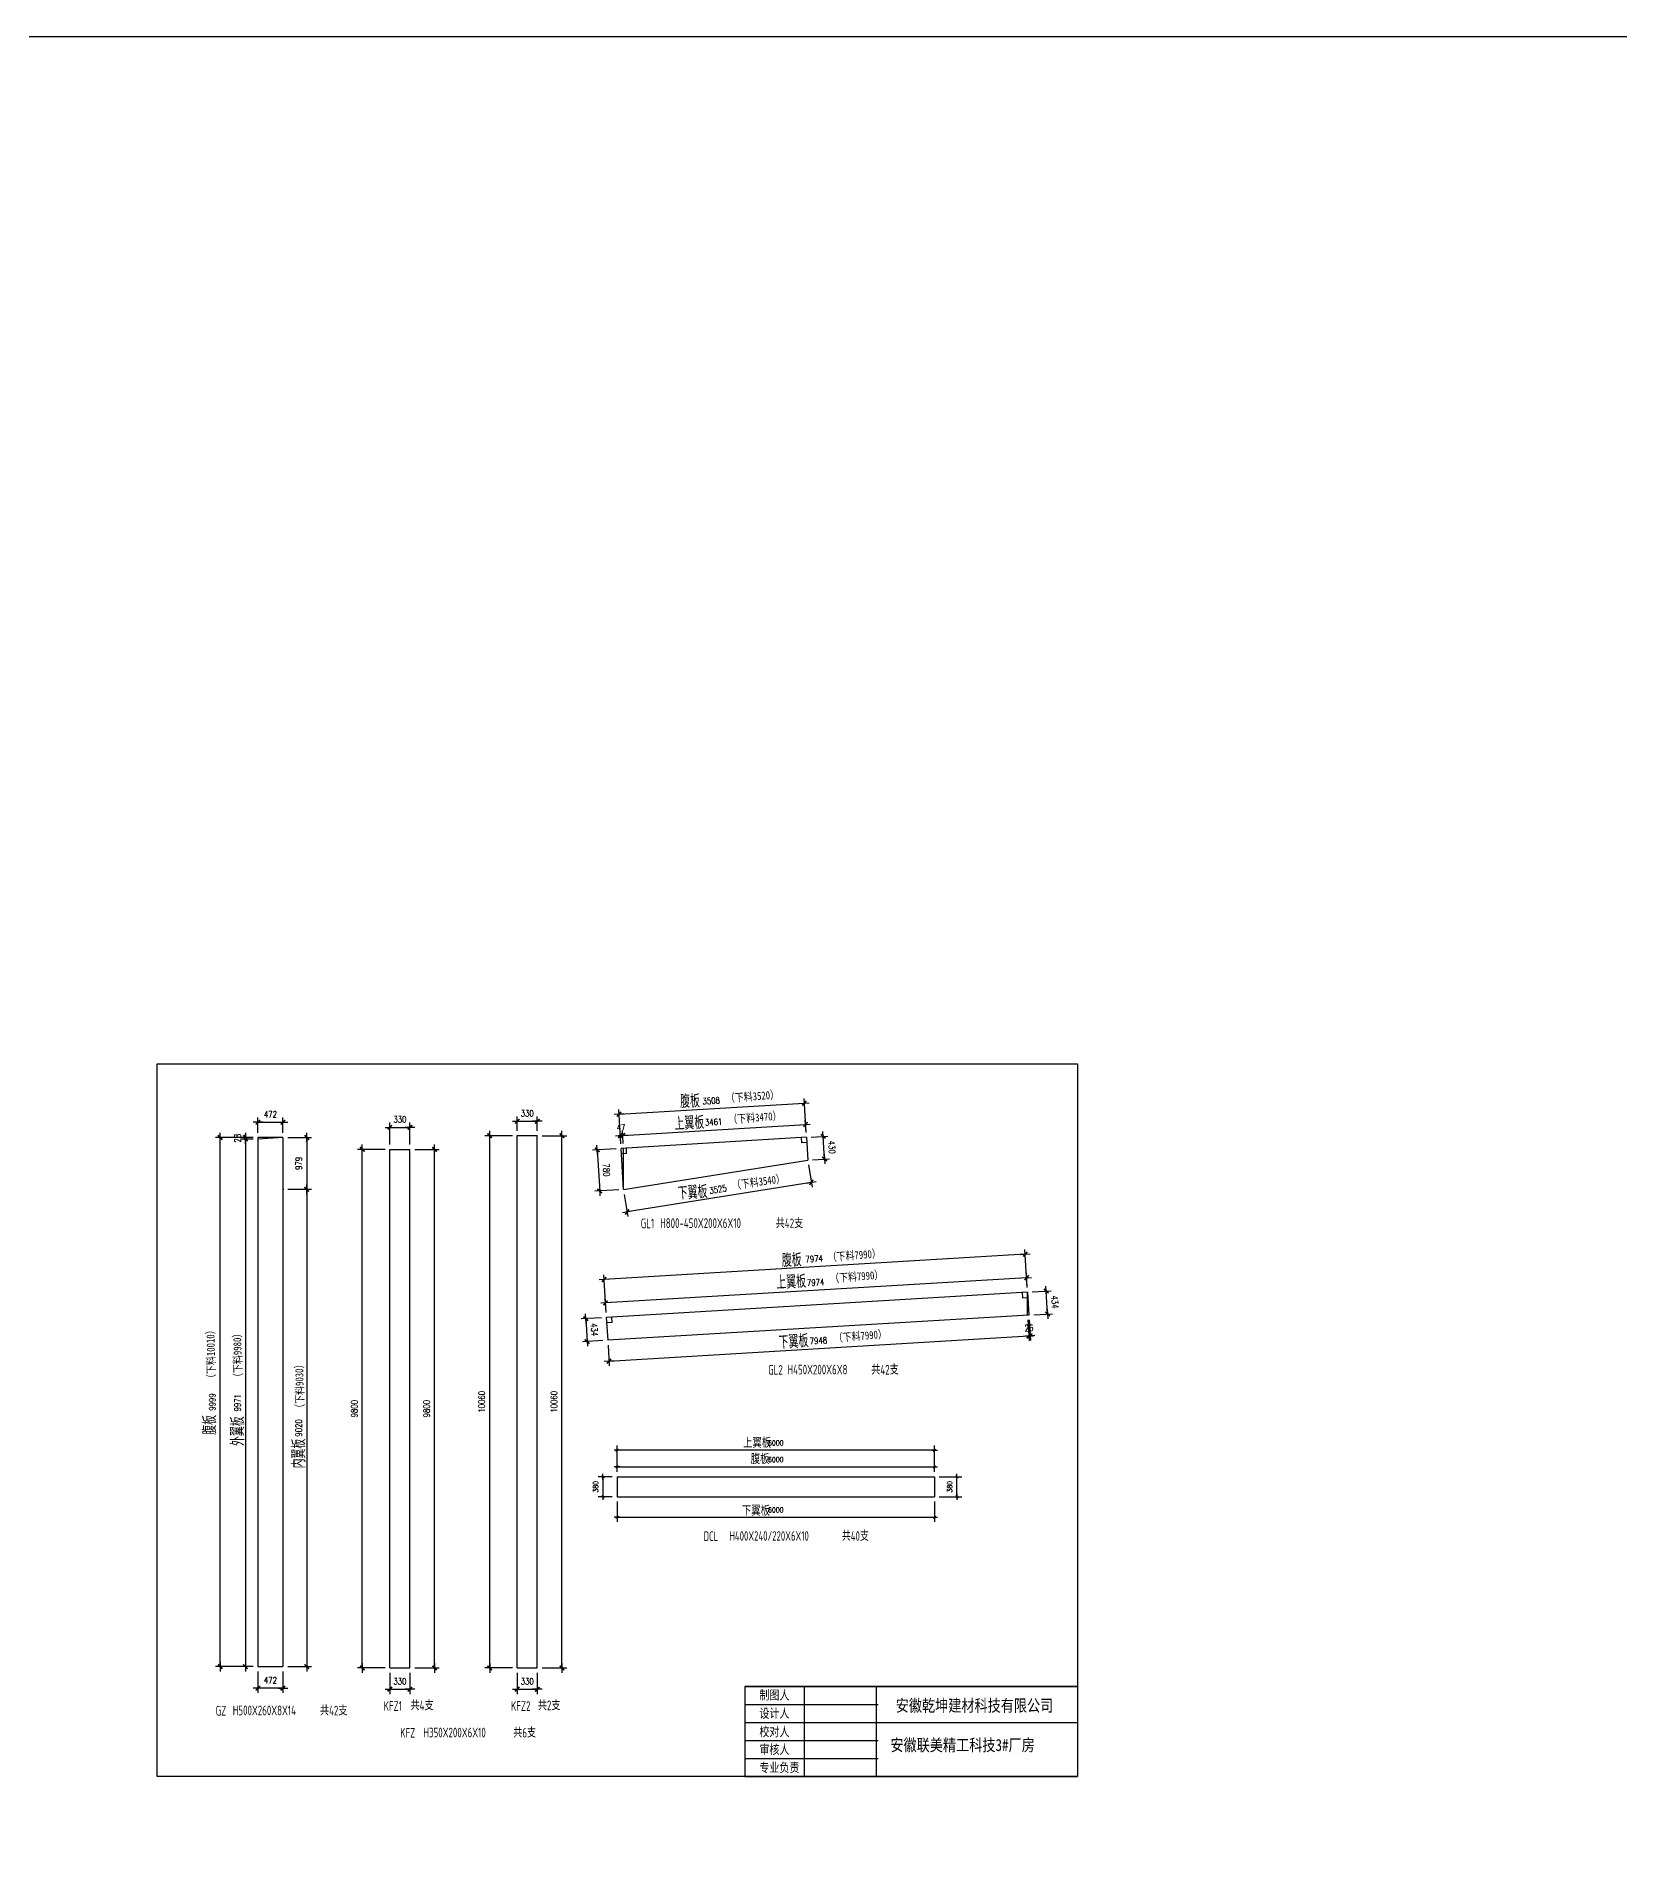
# Model space of a CAD drawing. Header units: millimetres. Extents: x 1471994 to 4527627, y -5186613 to -1927582.
# Drawn here: x 1523433 to 1553345, y -1962108 to -1927582 of the extents above; entities that cross this region are included whole.
import ezdxf
from ezdxf.enums import TextEntityAlignment as Align

# ---------------------------------------------------------------- set-up
doc = ezdxf.new("R2010")
doc.units = ezdxf.units.MM
doc.header["$LTSCALE"] = 1000
doc.header["$PDMODE"] = 34
doc.linetypes.add('CENTER', pattern=[50.8, 31.75, -6.35, 6.35, -6.35])
doc.layers.add('轴线层', color=1, linetype='CENTER', lineweight=15)
doc.styles.add('-宋体', font='', dxfattribs={"width": 0.8})
doc.styles.add('DIM_FONT', font='simplex.shx', dxfattribs={"width": 0.8, "bigfont": 'hztxt.shx'})
doc.styles.get("Standard").update_dxf_attribs({"font": 'txt', "bigfont": 'gbcbig.shx'})
doc.styles.add('TSSD_Label', font='Tssdeng.shx', dxfattribs={"width": 0.7, "bigfont": 'hztxt.shx'})
doc.styles.add('图框', font='')
doc.styles.get('-宋体').set_extended_font_data('SimSun')
doc.styles.get('图框').set_extended_font_data('SimSun')
doc.dimstyles.new('WGH(1)', dxfattribs={"dimscale": 1.2, "dimtxt": 100, "dimasz": 0.5, "dimexe": 75, "dimexo": 75, "dimgap": 75, "dimtad": 1, "dimdec": 0, "dimzin": 0, "dimdsep": 46, "dimtxsty": 'DIM_FONT', "dimblk1": '_DIMX', "dimblk2": '_DIMX', "dimsah": 1, "dimcen": 0.09, "dimclrd": 3, "dimclre": 3, "dimclrt": 7, "dimadec": 0, "dimazin": 0, "dimtfac": 1, "dimtdec": 0, "dimtix": 1, "dimtmove": 2, "dimatfit": 3, "dimldrblk": '_DIMX', "dimfxl": 1, "dimtolj": 1, "dimtzin": 0, "dimarcsym": 0})

# ---------------------------------------------------------------- blocks, each defined once
blk = doc.blocks.new('_DIMX')
blk.add_line((-150, 0), (150, 0))
at = {"const_width": 50}
blk.add_lwpolyline([(-70, -70), (70, 70)], dxfattribs=at)
blk = doc.blocks.new('*D72')
at = {"color": 3, "lineweight": -2}
for p, q in [((1527617, -1958478), (1527617, -1958886)), ((1528089, -1958478), (1528089, -1958886)), ((1528088, -1958796), (1527617, -1958796))]:
    blk.add_line(p, q, dxfattribs=at)
at = {"layer": 'Defpoints', "color": 0}
for p in [(1527617, -1958388), (1528089, -1958388), (1527617, -1958796)]:
    blk.add_point(p, dxfattribs=at)
at = {"color": 3, "lineweight": -2, "xscale": 0.6, "yscale": 0.6, "zscale": 0.6, "rotation": 180}
blk.add_blockref('_DIMX', (1527617, -1958796), dxfattribs=at)
at = {"color": 3, "lineweight": -2, "xscale": 0.6, "yscale": 0.6, "zscale": 0.6}
blk.add_blockref('_DIMX', (1528089, -1958796), dxfattribs=at)
at = {"color": 7, "insert": (1527853, -1958646), "char_height": 120, "attachment_point": 5, "style": 'DIM_FONT'}
blk.add_mtext('\\A1;472', dxfattribs=at)
blk = doc.blocks.new('*D73')
at = {"color": 3, "lineweight": -2}
for p, q in [((1527527, -1948389), (1527291, -1948389)), ((1527527, -1948417), (1527291, -1948417)), ((1527381, -1948388), (1527381, -1948388)), ((1527381, -1948389), (1527381, -1948417)), ((1527381, -1948418), (1527381, -1948418))]:
    blk.add_line(p, q, dxfattribs=at)
at = {"layer": 'Defpoints', "color": 0}
for p in [(1527381, -1948417), (1527617, -1948389), (1527617, -1948417)]:
    blk.add_point(p, dxfattribs=at)
at = {"color": 3, "lineweight": -2, "xscale": 0.6, "yscale": 0.6, "zscale": 0.6}
for p, rotation in [((1527381, -1948389), 270), ((1527381, -1948417), 90)]:
    blk.add_blockref('_DIMX', p, dxfattribs=dict(at, rotation=rotation))
at = {"color": 7, "insert": (1527231, -1948403), "char_height": 120, "attachment_point": 5, "rotation": 90, "style": 'DIM_FONT'}
blk.add_mtext('\\A1;28', dxfattribs=at)
blk = doc.blocks.new('*D74')
at = {"color": 3, "lineweight": -2}
for p, q in [((1527527, -1948417), (1527291, -1948417)), ((1527381, -1948418), (1527381, -1958387)), ((1527527, -1958388), (1527291, -1958388))]:
    blk.add_line(p, q, dxfattribs=at)
at = {"layer": 'Defpoints', "color": 0}
for p in [(1527617, -1948417), (1527381, -1958388), (1527617, -1958388)]:
    blk.add_point(p, dxfattribs=at)
at = {"color": 3, "lineweight": -2, "xscale": 0.6, "yscale": 0.6, "zscale": 0.6}
for p, rotation in [((1527381, -1948417), 90), ((1527381, -1958388), 270)]:
    blk.add_blockref('_DIMX', p, dxfattribs=dict(at, rotation=rotation))
at = {"color": 7, "insert": (1527231, -1953402), "char_height": 120, "attachment_point": 5, "rotation": 90, "style": 'DIM_FONT'}
blk.add_mtext('\\A1;9971', dxfattribs=at)
blk = doc.blocks.new('*D75')
at = {"color": 3, "lineweight": -2}
for p, q in [((1527527, -1948389), (1526814, -1948389)), ((1526904, -1958387), (1526904, -1948389)), ((1527527, -1958388), (1526814, -1958388))]:
    blk.add_line(p, q, dxfattribs=at)
at = {"layer": 'Defpoints', "color": 0}
for p in [(1526904, -1948389), (1527617, -1948389), (1527617, -1958388)]:
    blk.add_point(p, dxfattribs=at)
at = {"color": 3, "lineweight": -2, "xscale": 0.6, "yscale": 0.6, "zscale": 0.6}
for p, rotation in [((1526904, -1948389), 90), ((1526904, -1958388), 270)]:
    blk.add_blockref('_DIMX', p, dxfattribs=dict(at, rotation=rotation))
at = {"color": 7, "insert": (1526754, -1953388), "char_height": 120, "attachment_point": 5, "rotation": 90, "style": 'DIM_FONT'}
blk.add_mtext('\\A1;9999', dxfattribs=at)
blk = doc.blocks.new('*D76')
at = {"color": 3, "lineweight": -2}
for p, q in [((1528179, -1948389), (1528629, -1948389)), ((1528539, -1948389), (1528539, -1949367)), ((1528179, -1949368), (1528629, -1949368))]:
    blk.add_line(p, q, dxfattribs=at)
at = {"layer": 'Defpoints', "color": 0}
for p in [(1528089, -1948389), (1528089, -1949368), (1528539, -1949368)]:
    blk.add_point(p, dxfattribs=at)
at = {"color": 3, "lineweight": -2, "xscale": 0.6, "yscale": 0.6, "zscale": 0.6}
for p, rotation in [((1528539, -1948389), 90), ((1528539, -1949368), 270)]:
    blk.add_blockref('_DIMX', p, dxfattribs=dict(at, rotation=rotation))
at = {"color": 7, "insert": (1528389, -1948878), "char_height": 120, "attachment_point": 5, "rotation": 90, "style": 'DIM_FONT'}
blk.add_mtext('\\A1;979', dxfattribs=at)
blk = doc.blocks.new('*D77')
at = {"color": 3, "lineweight": -2}
for p, q in [((1528179, -1949368), (1528629, -1949368)), ((1528539, -1949368), (1528539, -1958387)), ((1528179, -1958388), (1528629, -1958388))]:
    blk.add_line(p, q, dxfattribs=at)
at = {"layer": 'Defpoints', "color": 0}
for p in [(1528089, -1949368), (1528089, -1958388), (1528539, -1958388)]:
    blk.add_point(p, dxfattribs=at)
at = {"color": 3, "lineweight": -2, "xscale": 0.6, "yscale": 0.6, "zscale": 0.6}
for p, rotation in [((1528539, -1949368), 90), ((1528539, -1958388), 270)]:
    blk.add_blockref('_DIMX', p, dxfattribs=dict(at, rotation=rotation))
at = {"color": 7, "insert": (1528389, -1953878), "char_height": 120, "attachment_point": 5, "rotation": 90, "style": 'DIM_FONT'}
blk.add_mtext('\\A1;9020', dxfattribs=at)
blk = doc.blocks.new('*D78')
at = {"color": 3, "lineweight": -2}
for p, q in [((1527617, -1948299), (1527617, -1948010)), ((1527617, -1948100), (1528088, -1948100)), ((1528089, -1948299), (1528089, -1948010))]:
    blk.add_line(p, q, dxfattribs=at)
at = {"layer": 'Defpoints', "color": 0}
for p in [(1528089, -1948100), (1527617, -1948389), (1528089, -1948389)]:
    blk.add_point(p, dxfattribs=at)
at = {"color": 3, "lineweight": -2, "xscale": 0.6, "yscale": 0.6, "zscale": 0.6, "rotation": 180}
blk.add_blockref('_DIMX', (1527617, -1948100), dxfattribs=at)
at = {"color": 3, "lineweight": -2, "xscale": 0.6, "yscale": 0.6, "zscale": 0.6}
blk.add_blockref('_DIMX', (1528089, -1948100), dxfattribs=at)
at = {"color": 7, "insert": (1527853, -1947950), "char_height": 120, "attachment_point": 5, "style": 'DIM_FONT'}
blk.add_mtext('\\A1;472', dxfattribs=at)
blk = doc.blocks.new('*D81')
at = {"color": 3, "lineweight": -2}
for p, q in [((1530109, -1958504), (1530109, -1958906)), ((1530489, -1958504), (1530489, -1958906)), ((1530108, -1958816), (1530108, -1958816)), ((1530109, -1958816), (1530489, -1958816)), ((1530490, -1958816), (1530490, -1958816))]:
    blk.add_line(p, q, dxfattribs=at)
at = {"layer": 'Defpoints', "color": 0}
for p in [(1530109, -1958414), (1530489, -1958414), (1530489, -1958816)]:
    blk.add_point(p, dxfattribs=at)
at = {"color": 3, "lineweight": -2, "xscale": 0.6, "yscale": 0.6, "zscale": 0.6}
blk.add_blockref('_DIMX', (1530109, -1958816), dxfattribs=at)
at = {"color": 3, "lineweight": -2, "xscale": 0.6, "yscale": 0.6, "zscale": 0.6, "rotation": 180}
blk.add_blockref('_DIMX', (1530489, -1958816), dxfattribs=at)
at = {"color": 7, "insert": (1530299, -1958666), "char_height": 120, "attachment_point": 5, "style": 'DIM_FONT'}
blk.add_mtext('\\A1;330', dxfattribs=at)
blk = doc.blocks.new('*D82')
at = {"color": 3, "lineweight": -2}
for p, q in [((1530019, -1948614), (1529499, -1948614)), ((1529589, -1958413), (1529589, -1948614)), ((1530019, -1958414), (1529499, -1958414))]:
    blk.add_line(p, q, dxfattribs=at)
at = {"layer": 'Defpoints', "color": 0}
for p in [(1529589, -1948614), (1530109, -1948614), (1530109, -1958414)]:
    blk.add_point(p, dxfattribs=at)
at = {"color": 3, "lineweight": -2, "xscale": 0.6, "yscale": 0.6, "zscale": 0.6}
for p, rotation in [((1529589, -1948614), 90), ((1529589, -1958414), 270)]:
    blk.add_blockref('_DIMX', p, dxfattribs=dict(at, rotation=rotation))
at = {"color": 7, "insert": (1529439, -1953514), "char_height": 120, "attachment_point": 5, "rotation": 90, "style": 'DIM_FONT'}
blk.add_mtext('\\A1;9800', dxfattribs=at)
blk = doc.blocks.new('*D83')
at = {"color": 3, "lineweight": -2}
for p, q in [((1530579, -1948614), (1531044, -1948614)), ((1530954, -1958413), (1530954, -1948614)), ((1530579, -1958414), (1531044, -1958414))]:
    blk.add_line(p, q, dxfattribs=at)
at = {"layer": 'Defpoints', "color": 0}
for p in [(1530489, -1948614), (1530954, -1948614), (1530489, -1958414)]:
    blk.add_point(p, dxfattribs=at)
at = {"color": 3, "lineweight": -2, "xscale": 0.6, "yscale": 0.6, "zscale": 0.6}
for p, rotation in [((1530954, -1948614), 90), ((1530954, -1958414), 270)]:
    blk.add_blockref('_DIMX', p, dxfattribs=dict(at, rotation=rotation))
at = {"color": 7, "insert": (1530804, -1953514), "char_height": 120, "attachment_point": 5, "rotation": 90, "style": 'DIM_FONT'}
blk.add_mtext('\\A1;9800', dxfattribs=at)
blk = doc.blocks.new('*D84')
at = {"color": 3, "lineweight": -2}
for p, q in [((1530108, -1948197), (1530108, -1948197)), ((1530109, -1948524), (1530109, -1948107)), ((1530109, -1948197), (1530489, -1948197)), ((1530489, -1948524), (1530489, -1948107)), ((1530490, -1948197), (1530490, -1948197))]:
    blk.add_line(p, q, dxfattribs=at)
at = {"layer": 'Defpoints', "color": 0}
for p in [(1530489, -1948197), (1530109, -1948614), (1530489, -1948614)]:
    blk.add_point(p, dxfattribs=at)
at = {"color": 3, "lineweight": -2, "xscale": 0.6, "yscale": 0.6, "zscale": 0.6}
blk.add_blockref('_DIMX', (1530109, -1948197), dxfattribs=at)
at = {"color": 3, "lineweight": -2, "xscale": 0.6, "yscale": 0.6, "zscale": 0.6, "rotation": 180}
blk.add_blockref('_DIMX', (1530489, -1948197), dxfattribs=at)
at = {"color": 7, "insert": (1530299, -1948047), "char_height": 120, "attachment_point": 5, "style": 'DIM_FONT'}
blk.add_mtext('\\A1;330', dxfattribs=at)
blk = doc.blocks.new('*D85')
at = {"color": 3, "lineweight": -2}
for p, q in [((1532516, -1958504), (1532516, -1958906)), ((1532896, -1958504), (1532896, -1958906)), ((1532515, -1958816), (1532515, -1958816)), ((1532516, -1958816), (1532896, -1958816)), ((1532897, -1958816), (1532897, -1958816))]:
    blk.add_line(p, q, dxfattribs=at)
at = {"layer": 'Defpoints', "color": 0}
for p in [(1532516, -1958414), (1532896, -1958414), (1532896, -1958816)]:
    blk.add_point(p, dxfattribs=at)
at = {"color": 3, "lineweight": -2, "xscale": 0.6, "yscale": 0.6, "zscale": 0.6}
blk.add_blockref('_DIMX', (1532516, -1958816), dxfattribs=at)
at = {"color": 3, "lineweight": -2, "xscale": 0.6, "yscale": 0.6, "zscale": 0.6, "rotation": 180}
blk.add_blockref('_DIMX', (1532896, -1958816), dxfattribs=at)
at = {"color": 7, "insert": (1532706, -1958666), "char_height": 120, "attachment_point": 5, "style": 'DIM_FONT'}
blk.add_mtext('\\A1;330', dxfattribs=at)
blk = doc.blocks.new('*D86')
at = {"color": 3, "lineweight": -2}
for p, q in [((1532426, -1948354), (1531906, -1948354)), ((1531996, -1958413), (1531996, -1948354)), ((1532426, -1958414), (1531906, -1958414))]:
    blk.add_line(p, q, dxfattribs=at)
at = {"layer": 'Defpoints', "color": 0}
for p in [(1531996, -1948354), (1532516, -1948354), (1532516, -1958414)]:
    blk.add_point(p, dxfattribs=at)
at = {"color": 3, "lineweight": -2, "xscale": 0.6, "yscale": 0.6, "zscale": 0.6}
for p, rotation in [((1531996, -1948354), 90), ((1531996, -1958414), 270)]:
    blk.add_blockref('_DIMX', p, dxfattribs=dict(at, rotation=rotation))
at = {"color": 7, "insert": (1531846, -1953384), "char_height": 120, "attachment_point": 5, "rotation": 90, "style": 'DIM_FONT'}
blk.add_mtext('\\A1;10060', dxfattribs=at)
blk = doc.blocks.new('*D87')
at = {"color": 3, "lineweight": -2}
for p, q in [((1532986, -1948354), (1533451, -1948354)), ((1533361, -1958413), (1533361, -1948354)), ((1532986, -1958414), (1533451, -1958414))]:
    blk.add_line(p, q, dxfattribs=at)
at = {"layer": 'Defpoints', "color": 0}
for p in [(1532896, -1948354), (1533361, -1948354), (1532896, -1958414)]:
    blk.add_point(p, dxfattribs=at)
at = {"color": 3, "lineweight": -2, "xscale": 0.6, "yscale": 0.6, "zscale": 0.6}
for p, rotation in [((1533361, -1948354), 90), ((1533361, -1958414), 270)]:
    blk.add_blockref('_DIMX', p, dxfattribs=dict(at, rotation=rotation))
at = {"color": 7, "insert": (1533211, -1953384), "char_height": 120, "attachment_point": 5, "rotation": 90, "style": 'DIM_FONT'}
blk.add_mtext('\\A1;10060', dxfattribs=at)
blk = doc.blocks.new('*D88')
at = {"color": 3, "lineweight": -2}
for p, q in [((1532516, -1948264), (1532516, -1947992)), ((1532896, -1948264), (1532896, -1947992)), ((1532515, -1948082), (1532515, -1948082)), ((1532516, -1948082), (1532896, -1948082)), ((1532897, -1948082), (1532897, -1948082))]:
    blk.add_line(p, q, dxfattribs=at)
at = {"layer": 'Defpoints', "color": 0}
for p in [(1532896, -1948082), (1532516, -1948354), (1532896, -1948354)]:
    blk.add_point(p, dxfattribs=at)
at = {"color": 3, "lineweight": -2, "xscale": 0.6, "yscale": 0.6, "zscale": 0.6}
blk.add_blockref('_DIMX', (1532516, -1948082), dxfattribs=at)
at = {"color": 3, "lineweight": -2, "xscale": 0.6, "yscale": 0.6, "zscale": 0.6, "rotation": 180}
blk.add_blockref('_DIMX', (1532896, -1948082), dxfattribs=at)
at = {"color": 7, "insert": (1532706, -1947932), "char_height": 120, "attachment_point": 5, "style": 'DIM_FONT'}
blk.add_mtext('\\A1;330', dxfattribs=at)
blk = doc.blocks.new('*D89')
at = {"color": 3, "lineweight": -2}
for p, q in [((1534389, -1948601), (1533939, -1948628)), ((1534029, -1948623), (1534075, -1949400)), ((1534436, -1949379), (1533986, -1949406))]:
    blk.add_line(p, q, dxfattribs=at)
at = {"layer": 'Defpoints', "color": 0}
for p in [(1534479, -1948595), (1534525, -1949374), (1534075, -1949401)]:
    blk.add_point(p, dxfattribs=at)
at = {"color": 3, "lineweight": -2, "xscale": 0.6, "yscale": 0.6, "zscale": 0.6}
for p, rotation in [((1534029, -1948622), 93.43363036247884), ((1534075, -1949401), 273.4336303624788)]:
    blk.add_blockref('_DIMX', p, dxfattribs=dict(at, rotation=rotation))
at = {"color": 7, "insert": (1534202, -1949003), "char_height": 120, "attachment_point": 5, "rotation": 273.4336, "style": 'DIM_FONT'}
blk.add_mtext('\\A1;780', dxfattribs=at)
blk = doc.blocks.new('*D90')
at = {"color": 3, "lineweight": -2}
for p, q in [((1538070, -1948380), (1538389, -1948361)), ((1538325, -1948795), (1538299, -1948367)), ((1538096, -1948809), (1538415, -1948790))]:
    blk.add_line(p, q, dxfattribs=at)
at = {"layer": 'Defpoints', "color": 0}
for p in [(1537980, -1948385), (1538299, -1948366), (1538006, -1948814)]:
    blk.add_point(p, dxfattribs=at)
at = {"color": 3, "lineweight": -2, "xscale": 0.6, "yscale": 0.6, "zscale": 0.6}
for p, rotation in [((1538299, -1948366), 93.43363036240903), ((1538325, -1948795), 273.433630362409)]:
    blk.add_blockref('_DIMX', p, dxfattribs=dict(at, rotation=rotation))
at = {"color": 7, "insert": (1538462, -1948572), "char_height": 120, "attachment_point": 5, "rotation": 273.4336, "style": 'DIM_FONT'}
blk.add_mtext('\\A1;430', dxfattribs=at)
blk = doc.blocks.new('*D91')
at = {"color": 3, "lineweight": -2}
for p, q in [((1538020, -1948903), (1538088, -1949325)), ((1538073, -1949236), (1534594, -1949796)), ((1534540, -1949463), (1534607, -1949884))]:
    blk.add_line(p, q, dxfattribs=at)
at = {"layer": 'Defpoints', "color": 0}
for p in [(1538006, -1948814), (1534525, -1949374), (1534593, -1949796)]:
    blk.add_point(p, dxfattribs=at)
at = {"color": 3, "lineweight": -2, "xscale": 0.6, "yscale": 0.6, "zscale": 0.6}
for p, rotation in [((1538074, -1949236), 9.130886818461565), ((1534593, -1949796), 189.1308868184615)]:
    blk.add_blockref('_DIMX', p, dxfattribs=dict(at, rotation=rotation))
at = {"color": 7, "insert": (1536310, -1949368), "char_height": 120, "attachment_point": 5, "rotation": 9.1309, "style": 'DIM_FONT'}
blk.add_mtext('\\A1;3525', dxfattribs=at)
blk = doc.blocks.new('*D92')
at = {"color": 3, "lineweight": -2}
for p, q in [((1537975, -1948295), (1537936, -1947649)), ((1534473, -1948506), (1534434, -1947859)), ((1534440, -1947949), (1537941, -1947739))]:
    blk.add_line(p, q, dxfattribs=at)
at = {"layer": 'Defpoints', "color": 0}
for p in [(1537941, -1947739), (1534479, -1948595), (1537980, -1948385)]:
    blk.add_point(p, dxfattribs=at)
at = {"color": 3, "lineweight": -2, "xscale": 0.6, "yscale": 0.6, "zscale": 0.6}
for p, rotation in [((1534440, -1947949), 183.4336303624437), ((1537941, -1947739), 3.433630362443765)]:
    blk.add_blockref('_DIMX', p, dxfattribs=dict(at, rotation=rotation))
at = {"color": 7, "insert": (1536182, -1947694), "char_height": 120, "attachment_point": 5, "rotation": 3.4336, "style": 'DIM_FONT'}
blk.add_mtext('\\A1;3508', dxfattribs=at)
blk = doc.blocks.new('*D93')
at = {"color": 3, "lineweight": -2}
for p, q in [((1534473, -1948506), (1534459, -1948262)), ((1534520, -1948503), (1534505, -1948260)), ((1534463, -1948352), (1534463, -1948352)), ((1534464, -1948352), (1534511, -1948349)), ((1534511, -1948349), (1534512, -1948349))]:
    blk.add_line(p, q, dxfattribs=at)
at = {"layer": 'Defpoints', "color": 0}
for p in [(1534479, -1948595), (1534511, -1948349), (1534525, -1948593)]:
    blk.add_point(p, dxfattribs=at)
at = {"color": 3, "lineweight": -2, "xscale": 0.6, "yscale": 0.6, "zscale": 0.6}
for p, rotation in [((1534464, -1948352), 3.433630362791993), ((1534511, -1948349), 183.433630362792)]:
    blk.add_blockref('_DIMX', p, dxfattribs=dict(at, rotation=rotation))
at = {"color": 7, "insert": (1534478, -1948201), "char_height": 120, "attachment_point": 5, "rotation": 3.4336, "style": 'DIM_FONT'}
blk.add_mtext('\\A1;47', dxfattribs=at)
blk = doc.blocks.new('*D94')
at = {"color": 3, "lineweight": -2}
for p, q in [((1534520, -1948503), (1534505, -1948260)), ((1534511, -1948349), (1537965, -1948142)), ((1537975, -1948295), (1537960, -1948052))]:
    blk.add_line(p, q, dxfattribs=at)
at = {"layer": 'Defpoints', "color": 0}
for p in [(1537965, -1948142), (1534525, -1948593), (1537980, -1948385)]:
    blk.add_point(p, dxfattribs=at)
at = {"color": 3, "lineweight": -2, "xscale": 0.6, "yscale": 0.6, "zscale": 0.6}
for p, rotation in [((1534511, -1948349), 183.433630362792), ((1537965, -1948142), 3.433630362792023)]:
    blk.add_blockref('_DIMX', p, dxfattribs=dict(at, rotation=rotation))
at = {"color": 7, "insert": (1536229, -1948096), "char_height": 120, "attachment_point": 5, "rotation": 3.4336, "style": 'DIM_FONT'}
blk.add_mtext('\\A1;3461', dxfattribs=at)
blk = doc.blocks.new('*D95')
at = {"color": 3, "lineweight": -2}
for p, q in [((1534110, -1951794), (1533722, -1951817)), ((1533812, -1951812), (1533838, -1952244)), ((1534136, -1952227), (1533748, -1952250))]:
    blk.add_line(p, q, dxfattribs=at)
at = {"layer": 'Defpoints', "color": 0}
for p in [(1534200, -1951788), (1533838, -1952245), (1534226, -1952222)]:
    blk.add_point(p, dxfattribs=at)
at = {"color": 3, "lineweight": -2, "xscale": 0.6, "yscale": 0.6, "zscale": 0.6}
for p, rotation in [((1533812, -1951812), 93.43363036247999), ((1533838, -1952245), 273.43363036248)]:
    blk.add_blockref('_DIMX', p, dxfattribs=dict(at, rotation=rotation))
at = {"color": 7, "insert": (1533974, -1952019), "char_height": 120, "attachment_point": 5, "rotation": 273.4336, "style": 'DIM_FONT'}
blk.add_mtext('\\A1;434', dxfattribs=at)
blk = doc.blocks.new('*D96')
at = {"color": 3, "lineweight": -2}
for p, q in [((1542250, -1951306), (1542603, -1951284)), ((1542539, -1951722), (1542513, -1951290)), ((1542276, -1951739), (1542629, -1951718))]:
    blk.add_line(p, q, dxfattribs=at)
at = {"layer": 'Defpoints', "color": 0}
for p in [(1542160, -1951311), (1542513, -1951290), (1542186, -1951744)]:
    blk.add_point(p, dxfattribs=at)
at = {"color": 3, "lineweight": -2, "xscale": 0.6, "yscale": 0.6, "zscale": 0.6}
for p, rotation in [((1542513, -1951290), 93.43363036247999), ((1542539, -1951723), 273.43363036248)]:
    blk.add_blockref('_DIMX', p, dxfattribs=dict(at, rotation=rotation))
at = {"color": 7, "insert": (1542676, -1951497), "char_height": 120, "attachment_point": 5, "rotation": 273.4336, "style": 'DIM_FONT'}
blk.add_mtext('\\A1;434', dxfattribs=at)
blk = doc.blocks.new('*D97')
at = {"color": 3, "lineweight": -2}
for p, q in [((1542143, -1951038), (1534184, -1951515)), ((1542154, -1951221), (1542138, -1950948)), ((1534195, -1951699), (1534178, -1951425))]:
    blk.add_line(p, q, dxfattribs=at)
at = {"layer": 'Defpoints', "color": 0}
for p in [(1542160, -1951311), (1534184, -1951515), (1534200, -1951788)]:
    blk.add_point(p, dxfattribs=at)
at = {"color": 3, "lineweight": -2, "xscale": 0.6, "yscale": 0.6, "zscale": 0.6}
for p, rotation in [((1542143, -1951038), 3.433630362453304), ((1534184, -1951515), 183.4336303624533)]:
    blk.add_blockref('_DIMX', p, dxfattribs=dict(at, rotation=rotation))
at = {"color": 7, "insert": (1538155, -1951127), "char_height": 120, "attachment_point": 5, "rotation": 3.4336, "style": 'DIM_FONT'}
blk.add_mtext('\\A1;7974', dxfattribs=at)
blk = doc.blocks.new('*D98')
at = {"color": 3, "lineweight": -2}
for p, q in [((1542116, -1950593), (1534158, -1951071)), ((1542154, -1951221), (1542111, -1950503)), ((1534195, -1951699), (1534152, -1950981))]:
    blk.add_line(p, q, dxfattribs=at)
at = {"layer": 'Defpoints', "color": 0}
for p in [(1534157, -1951071), (1542160, -1951311), (1534200, -1951788)]:
    blk.add_point(p, dxfattribs=at)
at = {"color": 3, "lineweight": -2, "xscale": 0.6, "yscale": 0.6, "zscale": 0.6}
for p, rotation in [((1542117, -1950593), 3.433630362453304), ((1534157, -1951071), 183.4336303624533)]:
    blk.add_blockref('_DIMX', p, dxfattribs=dict(at, rotation=rotation))
at = {"color": 7, "insert": (1538128, -1950682), "char_height": 120, "attachment_point": 5, "rotation": 3.4336, "style": 'DIM_FONT'}
blk.add_mtext('\\A1;7974', dxfattribs=at)
blk = doc.blocks.new('*D99')
at = {"color": 3, "lineweight": -2}
for p, q in [((1534250, -1952616), (1542183, -1952140)), ((1542165, -1951836), (1542189, -1952230)), ((1534232, -1952312), (1534255, -1952706))]:
    blk.add_line(p, q, dxfattribs=at)
at = {"layer": 'Defpoints', "color": 0}
for p in [(1542160, -1951746), (1542183, -1952140), (1534226, -1952222)]:
    blk.add_point(p, dxfattribs=at)
at = {"color": 3, "lineweight": -2, "xscale": 0.6, "yscale": 0.6, "zscale": 0.6}
for p, rotation in [((1542183, -1952140), 3.433630362443689), ((1534250, -1952616), 183.4336303624437)]:
    blk.add_blockref('_DIMX', p, dxfattribs=dict(at, rotation=rotation))
at = {"color": 7, "insert": (1538208, -1952228), "char_height": 120, "attachment_point": 5, "rotation": 3.4336, "style": 'DIM_FONT'}
blk.add_mtext('\\A1;7948', dxfattribs=at)
blk = doc.blocks.new('*D100')
at = {"color": 3, "lineweight": -2}
for p, q in [((1542165, -1951836), (1542189, -1952230)), ((1542183, -1952140), (1542182, -1952140)), ((1542183, -1952140), (1542209, -1952138)), ((1542191, -1951834), (1542215, -1952228)), ((1542210, -1952138), (1542211, -1952138))]:
    blk.add_line(p, q, dxfattribs=at)
at = {"layer": 'Defpoints', "color": 0}
for p in [(1542160, -1951746), (1542186, -1951744), (1542209, -1952138)]:
    blk.add_point(p, dxfattribs=at)
at = {"color": 3, "lineweight": -2, "xscale": 0.6, "yscale": 0.6, "zscale": 0.6}
for p, rotation in [((1542183, -1952140), 3.433630362443711), ((1542209, -1952138), 183.4336303624437)]:
    blk.add_blockref('_DIMX', p, dxfattribs=dict(at, rotation=rotation))
at = {"color": 7, "insert": (1542187, -1951989), "char_height": 120, "attachment_point": 5, "rotation": 3.4336, "style": 'DIM_FONT'}
blk.add_mtext('\\A1;26', dxfattribs=at)
blk = doc.blocks.new('*D102')
at = {"color": 3, "lineweight": -2}
for p, q in [((1534402, -1954710), (1534402, -1954524)), ((1540402, -1954710), (1540402, -1954524)), ((1534402, -1954614), (1540402, -1954614))]:
    blk.add_line(p, q, dxfattribs=at)
at = {"layer": 'Defpoints', "color": 0}
for p in [(1534402, -1954800), (1540402, -1954614), (1540402, -1954800)]:
    blk.add_point(p, dxfattribs=at)
at = {"color": 3, "lineweight": -2, "xscale": 0.36, "yscale": 0.36, "zscale": 0.36, "rotation": 180}
blk.add_blockref('_DIMX', (1534402, -1954614), dxfattribs=at)
at = {"color": 3, "lineweight": -2, "xscale": 0.36, "yscale": 0.36, "zscale": 0.36}
blk.add_blockref('_DIMX', (1540402, -1954614), dxfattribs=at)
at = {"color": 7, "insert": (1537402, -1954476), "char_height": 96, "attachment_point": 5, "style": 'DIM_FONT'}
blk.add_mtext('\\A1;6000', dxfattribs=at)
blk = doc.blocks.new('*D101')
at = {"color": 3, "lineweight": -2}
for p, q in [((1534402, -1955270), (1534402, -1955655)), ((1534402, -1955565), (1540402, -1955565)), ((1540402, -1955270), (1540402, -1955655))]:
    blk.add_line(p, q, dxfattribs=at)
at = {"layer": 'Defpoints', "color": 0}
for p in [(1534402, -1955180), (1540402, -1955180), (1540402, -1955565)]:
    blk.add_point(p, dxfattribs=at)
at = {"color": 3, "lineweight": -2, "xscale": 0.36, "yscale": 0.36, "zscale": 0.36, "rotation": 180}
blk.add_blockref('_DIMX', (1534402, -1955565), dxfattribs=at)
at = {"color": 3, "lineweight": -2, "xscale": 0.36, "yscale": 0.36, "zscale": 0.36}
blk.add_blockref('_DIMX', (1540402, -1955565), dxfattribs=at)
at = {"color": 7, "insert": (1537402, -1955427), "char_height": 96, "attachment_point": 5, "style": 'DIM_FONT'}
blk.add_mtext('\\A1;6000', dxfattribs=at)
blk = doc.blocks.new('*D103')
at = {"color": 3, "lineweight": -2}
for p, q in [((1534312, -1954800), (1534046, -1954800)), ((1534136, -1954801), (1534136, -1955180)), ((1534312, -1955180), (1534046, -1955180))]:
    blk.add_line(p, q, dxfattribs=at)
at = {"layer": 'Defpoints', "color": 0}
for p in [(1534402, -1954800), (1534136, -1955180), (1534402, -1955180)]:
    blk.add_point(p, dxfattribs=at)
at = {"color": 3, "lineweight": -2, "xscale": 0.36, "yscale": 0.36, "zscale": 0.36}
for p, rotation in [((1534136, -1954800), 90), ((1534136, -1955180), 270)]:
    blk.add_blockref('_DIMX', p, dxfattribs=dict(at, rotation=rotation))
at = {"color": 7, "insert": (1533998, -1954990), "char_height": 96, "attachment_point": 5, "rotation": 90, "style": 'DIM_FONT'}
blk.add_mtext('\\A1;380', dxfattribs=at)
blk = doc.blocks.new('*D104')
at = {"color": 3, "lineweight": -2}
for p, q in [((1540492, -1954800), (1540916, -1954800)), ((1540826, -1955180), (1540826, -1954801)), ((1540492, -1955180), (1540916, -1955180))]:
    blk.add_line(p, q, dxfattribs=at)
at = {"layer": 'Defpoints', "color": 0}
for p in [(1540402, -1954800), (1540826, -1954800), (1540402, -1955180)]:
    blk.add_point(p, dxfattribs=at)
at = {"color": 3, "lineweight": -2, "xscale": 0.36, "yscale": 0.36, "zscale": 0.36}
for p, rotation in [((1540826, -1954800), 90), ((1540826, -1955180), 270)]:
    blk.add_blockref('_DIMX', p, dxfattribs=dict(at, rotation=rotation))
at = {"color": 7, "insert": (1540688, -1954990), "char_height": 96, "attachment_point": 5, "rotation": 90, "style": 'DIM_FONT'}
blk.add_mtext('\\A1;380', dxfattribs=at)
blk = doc.blocks.new('*D105')
at = {"color": 3, "lineweight": -2}
for p, q in [((1534402, -1954710), (1534402, -1954209)), ((1540402, -1954710), (1540402, -1954209)), ((1540402, -1954299), (1534402, -1954299))]:
    blk.add_line(p, q, dxfattribs=at)
at = {"layer": 'Defpoints', "color": 0}
for p in [(1534402, -1954299), (1534402, -1954800), (1540402, -1954800)]:
    blk.add_point(p, dxfattribs=at)
at = {"color": 3, "lineweight": -2, "xscale": 0.36, "yscale": 0.36, "zscale": 0.36, "rotation": 180}
blk.add_blockref('_DIMX', (1534402, -1954299), dxfattribs=at)
at = {"color": 3, "lineweight": -2, "xscale": 0.36, "yscale": 0.36, "zscale": 0.36}
blk.add_blockref('_DIMX', (1540402, -1954299), dxfattribs=at)
at = {"color": 7, "insert": (1537402, -1954161), "char_height": 96, "attachment_point": 5, "style": 'DIM_FONT'}
blk.add_mtext('\\A1;6000', dxfattribs=at)

msp = doc.modelspace()

# ---------------------------------------------------------------- linework, layer by layer
for p, q in [((1527616.7, -1948388.7), (1527616.7, -1958387.9)), ((1528088.7, -1948388.7), (1527616.7, -1948388.7)), ((1528088.7, -1948407.9), (1528088.7, -1958387.9)), ((1530108.9, -1958413.9), (1530108.9, -1948613.9)), ((1530108.9, -1948613.9), (1530488.9, -1948613.9)), ((1530108.9, -1948613.9), (1530488.9, -1948613.9)), ((1530108.9, -1948613.9), (1530488.9, -1948613.9)), ((1530108.9, -1948613.9), (1530488.9, -1948613.9)), ((1530488.9, -1958413.9), (1530488.9, -1948613.9)), ((1530488.9, -1958413.9), (1530488.9, -1948613.9)), ((1532515.9, -1958413.9), (1532515.9, -1948353.9)), ((1532515.9, -1948353.9), (1532895.9, -1948353.9)), ((1532515.9, -1948353.9), (1532895.9, -1948353.9)), ((1532515.9, -1948353.9), (1532895.9, -1948353.9)), ((1532515.9, -1948353.9), (1532895.9, -1948353.9)), ((1532515.9, -1948353.9), (1532895.9, -1948353.9)), ((1532895.9, -1958413.9), (1532895.9, -1948353.9)), ((1532895.9, -1958413.9), (1532895.9, -1948353.9)), ((1537980, -1948385.3), (1534478.6, -1948595.4)), ((1534525.3, -1949373.9), (1534478.6, -1948595.4)), ((1534584.4, -1948689.2), (1534484.6, -1948695.2)), ((1534525.3, -1949373.9), (1534525.3, -1948592.6)), ((1534584.4, -1948689.2), (1534578.5, -1948589.4)), ((1537986, -1948485.1), (1537886.2, -1948491.1)), ((1534525.3, -1949373.9), (1538005.7, -1948814.5)), ((1542159.7, -1951310.9), (1534200.1, -1951788.5)), ((1542065.9, -1951416.7), (1542165.7, -1951410.7)), ((1542159.7, -1951745.7), (1542159.7, -1951310.9)), ((1542159.7, -1951745.7), (1542159.7, -1951310.9)), ((1542185.7, -1951744.1), (1534226.1, -1952221.7)), ((1534306, -1951882.3), (1534206.1, -1951888.3)), ((1534401.9, -1954800.2), (1540401.9, -1954800.2)), ((1534401.9, -1954800.2), (1534401.9, -1955180.2)), ((1540401.9, -1954800.2), (1540401.9, -1955180.2)), ((1540401.9, -1954800.2), (1540401.9, -1955180.2)), ((1540401.9, -1954800.2), (1540401.9, -1955180.2)), ((1540401.9, -1954800.2), (1540401.9, -1955180.2)), ((1534401.9, -1955180.2), (1540401.9, -1955180.2)), ((1534401.9, -1955180.2), (1540401.9, -1955180.2)), ((1527616.7, -1958387.9), (1528088.7, -1958387.9)), ((1530108.9, -1958413.9), (1530488.9, -1958413.9)), ((1532515.9, -1958413.9), (1532895.9, -1958413.9)), ((1543104.9, -1958762.2), (1536816.3, -1958762.2)), ((1536816.3, -1958762.2), (1536816.3, -1960467.7)), ((1536816.3, -1958762.2), (1543104.9, -1958762.2)), ((1536816.3, -1958762.2), (1536816.3, -1960467.7)), ((1536816.3, -1958762.2), (1543104.9, -1958762.2)), ((1537938.9, -1958762.2), (1537938.9, -1960467.7)), ((1537938.9, -1958762.2), (1537938.9, -1960467.7)), ((1537976.2, -1958762.2), (1543104.9, -1958762.2)), ((1537976.2, -1958762.2), (1543104.9, -1958762.2)), ((1537976.2, -1958762.2), (1543104.9, -1958762.2)), ((1537976.2, -1958762.2), (1543104.9, -1958762.2)), ((1539306.4, -1960467.7), (1539306.4, -1958762.2)), ((1543104.9, -1958762.2), (1543104.9, -1960467.7)), ((1536816.3, -1959103.3), (1539338.9, -1959103.3)), ((1536816.3, -1959103.3), (1539338.9, -1959103.3)), ((1536816.3, -1959444.4), (1543104.9, -1959444.4)), ((1536816.3, -1959444.4), (1543104.9, -1959444.4)), ((1536816.3, -1959785.5), (1539338.9, -1959785.5)), ((1536816.3, -1959785.5), (1539338.9, -1959785.5)), ((1536816.3, -1960126.6), (1539338.9, -1960126.6)), ((1536816.3, -1960126.6), (1539338.9, -1960126.6)), ((1536816.3, -1960467.7), (1539338.9, -1960467.7)), ((1536816.3, -1960467.7), (1543104.9, -1960467.7))]:
    msp.add_line(p, q)
at = {"color": 2}
for p, q in [((1528088.7, -1948388.7), (1527616.7, -1948417.1)), ((1528088.7, -1948388.7), (1528088.7, -1949367.5)), ((1537880.2, -1948391.3), (1537886.2, -1948491.1)), ((1537980, -1948385.3), (1538005.7, -1948814.5)), ((1528088.7, -1949367.5), (1528108.7, -1949367.5)), ((1542059.9, -1951316.9), (1542065.9, -1951416.7)), ((1542159.7, -1951310.9), (1542185.7, -1951744.1)), ((1534200.1, -1951788.5), (1534226.1, -1952221.7)), ((1534300, -1951782.5), (1534306, -1951882.3))]:
    msp.add_line(p, q, dxfattribs=at)
for points in [[(1471994, -1927581.7), (1690077.8, -1927581.7), (1690077.8, -2025769.5), (1471994, -2025769.5)], [(1525709.9, -1946999), (1543104.9, -1946999), (1543104.9, -1960467.7), (1525709.9, -1960467.7)]]:
    msp.add_lwpolyline(points, close=True)

# ---------------------------------------------------------------- texts
at = {"color": 0, "style": 'TSSD_Label', "width": 0.7}
for s, height, p in [('GL1', 182.89, (1534851.1, -1950104.2)), ('H800-450X200X6X10', 182.892, (1535217.2, -1950098.4)), ('共42支', 182.89, (1537400.6, -1950101.5)), ('GL2', 182.89, (1537258.6, -1952871.9)), ('H450X200X6X8', 182.892, (1537624.7, -1952866.2)), ('共42支', 182.89, (1539205.7, -1952869.3)), ('KFZ1', 182.89, (1529991, -1959224.5)), ('共4支', 182.89, (1530499, -1959212.7)), ('KFZ2', 182.89, (1532398, -1959224.5)), ('共2支', 182.89, (1532905.9, -1959212.7)), ('GZ', 182.89, (1526818.8, -1959313.3)), ('H500X260X8X14', 182.892, (1527141.7, -1959307.5)), ('共42支', 182.89, (1528788.5, -1959310.6)), ('KFZ', 182.89, (1530304.8, -1959731.6)), ('H350X200X6X10', 182.892, (1530743.7, -1959725.8)), ('共6支', 182.89, (1532439.1, -1959729))]:
    msp.add_text(s, height=height, dxfattribs=at).set_placement(p)
at = {"style": 'TSSD_Label', "width": 0.7}
for s, height, p in [('上翼板', 187.2, (1537049.1, -1954159.2)), ('腹板', 187.2, (1537104.6, -1954465.2)), ('下翼板', 187.2, (1537028.1, -1955443.3)), ('DCL', 180, (1536176.4, -1955923.5))]:
    msp.add_text(s, height=height, dxfattribs=at).set_placement(p, align=Align.MIDDLE_CENTER)
for s, height, style, width, p in [('H400X240/220X6X10', 180, 'TSSD_Label', 0.7, (1536525.2, -1956008.8)), ('安徽乾坤建材科技有限公司         ', 227.39, '图框', 0.8, (1539668.7, -1959237.6)), ('安徽乾坤建材科技有限公司         ', 227.39, '图框', 0.8, (1539668.7, -1959237.6))]:
    msp.add_text(s, height=height, dxfattribs=dict(style=style, width=width)).set_placement(p)
at = {"insert": (1538649.8, -1955830.8), "char_height": 180, "width": 1039.358, "attachment_point": 1, "style": 'TSSD_Label'}
msp.add_mtext('共40支', dxfattribs=at)
for tag, p in [('制图人', (1537092.6, -1959030.1)), ('制图人', (1537092.6, -1959030.1)), ('设计人', (1537092.6, -1959375.3)), ('设计人', (1537092.6, -1959375.3)), ('校对人', (1537092.6, -1959723)), ('校对人', (1537092.6, -1959723)), ('审核人', (1537092.6, -1960059.7)), ('审核人', (1537092.6, -1960059.7)), ('专业负责', (1537092.6, -1960401.7)), ('专业负责', (1537092.6, -1960401.7))]:
    msp.add_attdef(tag, p, '', height=199)
at = {"style": '图框', "width": 0.8}
msp.add_attdef('安徽联美精工科技3#厂房', (1539568.3, -1959983.9), '宣城市博远顺达', height=227.39, dxfattribs=at)
at = {"layer": '轴线层', "color": 0, "linetype": 'ByBlock', "char_height": 250, "attachment_point": 1}
for s, insert, rotation in [('腹板', (1535588.8, -1947582.6), 1.92864), ('上翼板', (1535481.7, -1948004.8), 3.10577), ('下翼板', (1535541.5, -1949322.3), 4.14133), ('腹板', (1537512.4, -1950586.1), 1.92864), ('上翼板', (1537405.3, -1951008.3), 3.10577), ('下翼板', (1537449.5, -1952141), 4.14133), ('腹板', (1526578, -1954006.9), 90), ('外翼板', (1527107.2, -1954218.9), 90), ('内翼板', (1528263.2, -1954642.5), 90)]:
    msp.add_mtext_dynamic_manual_height_columns(s, width=1506.743, gutter_width=12.5, heights=[336], dxfattribs=dict(at, insert=insert, rotation=rotation))
at = {"layer": '轴线层', "color": 0, "linetype": 'ByBlock', "char_height": 151.2, "attachment_point": 1, "style": '-宋体'}
for s, insert, rotation in [('（下料3520）', (1536453.3, -1947576.5), 4.49828), ('（下料3470）', (1536500.1, -1947977.1), 4.49828), ('（下料3540）', (1536564.2, -1949220.5), 7.81535), ('（下料7990）', (1538376.8, -1950580), 4.49828), ('（下料7990）', (1538423.7, -1950980.7), 4.49828), ('（下料10010）', (1526663.5, -1953029.8), 91.26557), ('（下料9980）', (1527168, -1953009.3), 91.26557), ('（下料7990）', (1538491.1, -1952108), 4.97965), ('（下料9030）', (1528338.9, -1953593.7), 91.26557)]:
    msp.add_mtext_dynamic_manual_height_columns(s, width=1506.743, gutter_width=12.5, heights=[336], dxfattribs=dict(at, insert=insert, rotation=rotation)).dxf.set("width", 1205.394)

# ---------------------------------------------------------------- dimensions: what is measured, and where the dimension line sits
for p1, p2, distance, picture, middle in [((1534478.6, -1948595.4), (1537980, -1948385.3), 647.8, '*D92', (1536181.5, -1947694)), ((1534478.6, -1948595.4), (1534525.3, -1948592.6), 243.5, '*D93', (1534478.4, -1948201.1)), ((1538005.7, -1948814.5), (1537980, -1948385.3), -319.6, '*D90', (1538461.6, -1948571.8)), ((1534478.6, -1948595.4), (1534525.3, -1949373.9), -450.8, '*D89', (1534201.8, -1949002.6)), ((1538005.7, -1948814.5), (1534525.3, -1949373.9), 427.1, '*D91', (1536309.5, -1949367.8)), ((1542159.7, -1951310.9), (1534200.1, -1951788.5), -719, '*D98', (1538127.9, -1950682.3)), ((1542159.7, -1951310.9), (1534200.1, -1951788.5), -273.9, '*D97', (1538154.5, -1951126.6)), ((1542185.7, -1951744.1), (1542159.7, -1951310.9), -354.3, '*D96', (1542676.1, -1951497.3)), ((1534200.1, -1951788.5), (1534226.1, -1952221.7), -389.2, '*D95', (1533974.3, -1952019.4)), ((1534226.1, -1952221.7), (1542159.7, -1951745.7), -394.9, '*D99', (1538207.6, -1952228.1))]:
    dim = msp.add_aligned_dim(p1=p1, p2=p2, distance=distance, dimstyle='WGH(1)')
    dim.commit()
    dim.dimension.update_dxf_attribs({"geometry": picture, "text_midpoint": middle})
for base, p1, p2, picture, middle in [((1528088.7, -1948100.2), (1527616.7, -1948388.7), (1528088.7, -1948388.7), '*D78', (1527852.7, -1947950.2)), ((1527616.7, -1958795.8), (1528088.7, -1958387.9), (1527616.7, -1958387.9), '*D72', (1527852.7, -1958645.8))]:
    dim = msp.add_linear_dim(base=base, p1=p1, p2=p2, dimstyle='WGH(1)')
    dim.commit()
    dim.dimension.update_dxf_attribs({"geometry": picture, "text_midpoint": middle})
for base, p1, p2, picture, middle in [((1530488.9, -1948196.5), (1530108.9, -1948613.9), (1530488.9, -1948613.9), '*D84', (1530298.9, -1948046.5)), ((1532895.9, -1948081.9), (1532515.9, -1948353.9), (1532895.9, -1948353.9), '*D88', (1532705.9, -1947931.9)), ((1530488.9, -1958816.2), (1530108.9, -1958413.9), (1530488.9, -1958413.9), '*D81', (1530298.9, -1958666.2)), ((1532895.9, -1958816.2), (1532515.9, -1958413.9), (1532895.9, -1958413.9), '*D85', (1532705.9, -1958666.2))]:
    dim = msp.add_linear_dim(base=base, p1=p1, p2=p2, text='330', dimstyle='WGH(1)')
    dim.commit()
    dim.dimension.update_dxf_attribs({"geometry": picture, "text_midpoint": middle})
for base, p1, p2, angle, picture, middle in [((1526903.7, -1948388.7), (1527616.7, -1958387.9), (1527616.7, -1948388.7), 90, '*D75', (1526753.7, -1953388.3)), ((1527381, -1948417.1), (1527616.7, -1948388.7), (1527616.7, -1948417.1), 90, '*D73', (1527231, -1948402.9)), ((1527381, -1958387.9), (1527616.7, -1948417.1), (1527616.7, -1958387.9), 90, '*D74', (1527231, -1953402.5)), ((1528539.4, -1949367.5), (1528088.7, -1948388.7), (1528088.7, -1949367.5), 90, '*D76', (1528389.4, -1948878.1)), ((1531995.5, -1948353.9), (1532515.9, -1958413.9), (1532515.9, -1948353.9), 90, '*D86', (1531845.5, -1953383.9)), ((1533360.9, -1948353.9), (1532895.9, -1958413.9), (1532895.9, -1948353.9), 90, '*D87', (1533210.9, -1953383.9)), ((1537965.4, -1948142.2), (1534525.3, -1948592.6), (1537980, -1948385.3), 183.43363, '*D94', (1536229.1, -1948096.1)), ((1529588.6, -1948613.9), (1530108.9, -1958413.9), (1530108.9, -1948613.9), 90, '*D82', (1529438.6, -1953513.9)), ((1530954, -1948613.9), (1530488.9, -1958413.9), (1530488.9, -1948613.9), 90, '*D83', (1530804, -1953513.9)), ((1528539.4, -1958387.9), (1528088.7, -1949367.5), (1528088.7, -1958387.9), 90, '*D77', (1528389.4, -1953877.7)), ((1542209.3, -1952138.3), (1542159.7, -1951745.7), (1542185.7, -1951744.1), 183.43363, '*D100', (1542187.4, -1951989.3))]:
    dim = msp.add_linear_dim(base=base, p1=p1, p2=p2, angle=angle, dimstyle='WGH(1)')
    dim.commit()
    dim.dimension.update_dxf_attribs({"geometry": picture, "text_midpoint": middle})
for base, p1, p2, picture, middle in [((1534401.9, -1954298.8), (1540401.9, -1954800.2), (1534401.9, -1954800.2), '*D105', (1537401.9, -1954160.8)), ((1540401.9, -1954614), (1534401.9, -1954800.2), (1540401.9, -1954800.2), '*D102', (1537401.9, -1954476)), ((1540401.9, -1955564.5), (1534401.9, -1955180.2), (1540401.9, -1955180.2), '*D101', (1537401.9, -1955426.5))]:
    dim = msp.add_linear_dim(base=base, p1=p1, p2=p2, dimstyle='WGH(1)', override={"dimtxt": 80, "dimasz": 0.3})
    dim.commit()
    dim.dimension.update_dxf_attribs({"geometry": picture, "text_midpoint": middle})
for base, p1, p2, picture, middle in [((1534136.4, -1955180.2), (1534401.9, -1954800.2), (1534401.9, -1955180.2), '*D103', (1533998.4, -1954990.2)), ((1540825.5, -1954800.2), (1540401.9, -1955180.2), (1540401.9, -1954800.2), '*D104', (1540687.5, -1954990.2))]:
    dim = msp.add_linear_dim(base=base, p1=p1, p2=p2, angle=90, dimstyle='WGH(1)', override={"dimtxt": 80, "dimasz": 0.3})
    dim.commit()
    dim.dimension.update_dxf_attribs({"geometry": picture, "text_midpoint": middle})

doc.saveas('drawing.dxf')
